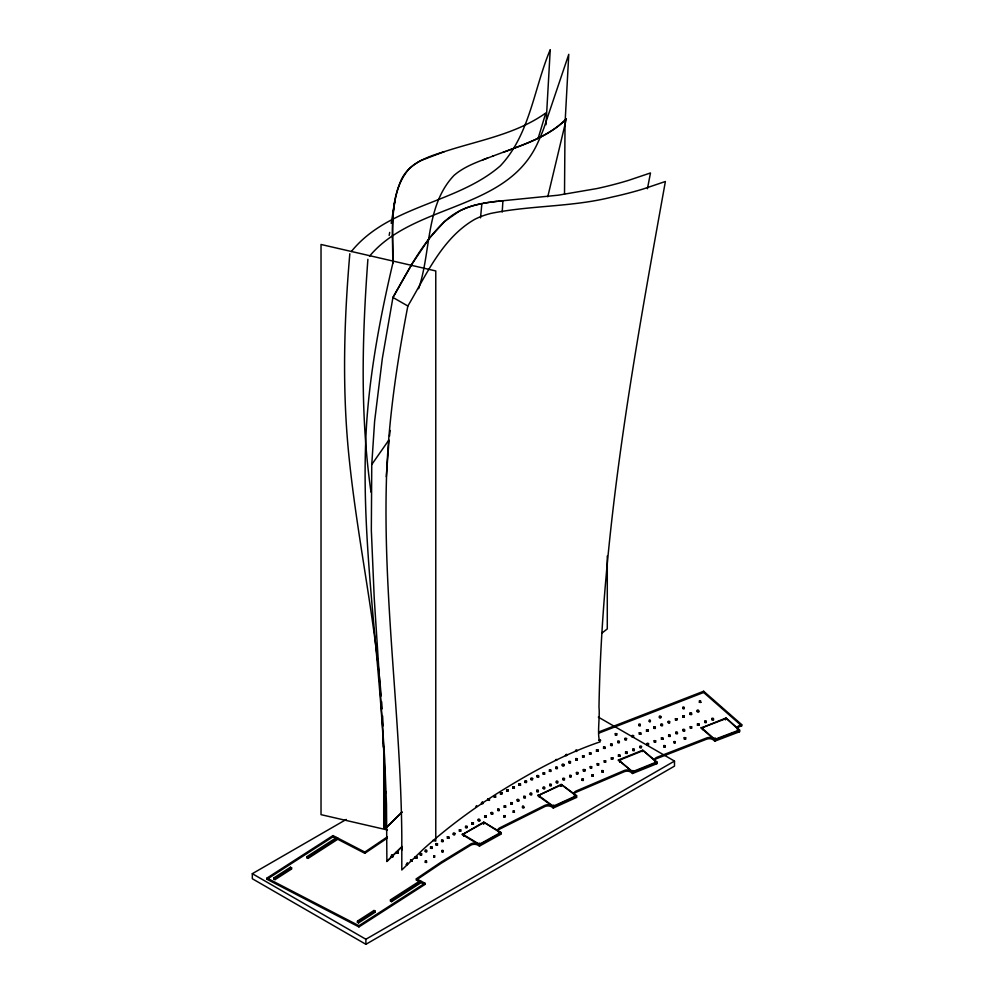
<?xml version="1.0" encoding="UTF-8"?>
<svg xmlns="http://www.w3.org/2000/svg" width="994" height="994" viewBox="0 0 994 994"><rect width="100%" height="100%" fill="white"/><g stroke="black" fill="none" stroke-linecap="round" stroke-linejoin="round"><path stroke-width="1.49" d="M402.135 846.515L386.89 861.45L386.492 804.481L384.69 758.944L374.216 597.953L371.334 530.224L371.756 464.546L374.614 421.307L382.33 358.499L392.941 297.454L412.622 263.012L429.358 238.262L444.542 221.488L459.588 210.939A59.615 34.417 0 0 1 475.915 204.888L481.879 203.571L480.512 217.86M386.094 825.989L385.1 828.76L385.1 794.33C383.746 670.652 358.871 547.893 366.587 424.028C370.228 369.83 380.379 316.316 392.767 263.497C392.866 235.441 389.81 205.584 401.501 179.243C409.59 162.904 427.992 156.617 444.243 151.684C478.474 140.403 515.849 134.327 545.768 113.03L538.239 138.042M565.039 123.865L564.505 194.265M546.004 124.735L550.241 49.7C533.877 88.329 530.075 134.289 500.355 165.849C456.47 203.919 388.803 205.075 351.304 251.569M565.089 122.473L568.767 54.335L543.88 128.102A504.256 291.13 0 0 1 537.742 142.838C506.803 211.188 413.852 202.925 369.532 256.191M386.293 476.71L389.014 440.479M502.206 212.057L502.927 200.738L558.317 195.184L596.909 188.562A274.729 158.605 0 0 0 628.444 180.399L650.486 172.956L647.442 188.736M367.892 259.31C362.151 336.829 360.027 415.057 371.023 492.229M389.499 436.167L390.157 430.427M444.243 151.684L420.884 160.531A59.615 34.417 0 0 0 408.696 169.253C387.225 195.197 393.761 232.323 392.767 263.497M389.188 235.429L389.685 232.41M391.189 223.339L394.953 200.689M407.851 306.003C397.202 361.157 388.902 416.908 386.654 473.094C382.342 594.188 400.681 714.574 401.8 835.556L401.8 869.986L423.469 849.062A727.161 419.816 0 0 1 495.757 794.355C528.721 773.618 563.648 754.16 600.239 741.81C596.673 737.163 600.115 716.773 598.984 707.256C602.016 530.187 634.122 355.33 665.384 181.504L643.354 188.947A274.729 158.605 0 0 1 611.807 197.11C572.134 207.137 530.746 205.249 490.825 213.424A59.615 34.417 0 0 0 474.498 219.475C441.97 238.324 426.277 275.027 407.851 306.003L392.941 297.454C408.671 269.958 423.171 240.411 447.3 219.115C462.682 205.882 483.382 202.465 502.927 200.738L498.653 201.186M547.769 196.775L566.344 118.92C546.389 138.837 518.06 146.317 492.502 156.257M702.522 728.217L703.28 727.521L702.547 728.341M714.748 738.94L715.543 738.89L714.823 739.101M725.222 718.985L726.018 718.935M726.018 719.047L725.285 719.134M737.449 729.708L738.244 729.658M418.623 288.707C431.21 251.718 425.382 205.584 453.985 175.429C462.844 167.725 473.852 163.302 484.687 159.152M540.102 795.2L539.394 795.598L540.102 795.709M553.099 805.19L553.906 805.177M560.753 786.192L561.424 786.055M575.215 796.045L574.47 796.206M463.713 834.724L464.484 834.662M479.096 843.247L479.903 843.223M498.677 832.363L499.485 832.338M385.1 828.76L386.343 825.144M463.676 835.805L464.447 835.743M464.471 835.892L463.726 835.954M479.108 845.049L479.878 844.987L479.158 845.211M498.677 834.165L499.46 834.103M499.485 834.264L498.739 834.326M539.295 796.939L540.077 796.865M540.102 797.002L539.369 797.101M553.099 807.004L553.906 807.091L553.136 807.14M575.215 797.35L574.47 797.412M619.709 761.951L620.48 761.889L619.759 762.1M632.433 772.475L656.848 762.497L642.708 750.197L618.392 759.988L633.215 772.413M633.24 772.574L632.507 772.649M655.531 763.591L654.798 763.665M702.522 729.422L703.292 729.347M703.292 729.559L702.547 729.546M715.543 740.232L715.171 739.946M385.1 794.33L386.094 791.559M619.709 760.124L620.492 760.087M620.467 760.273L619.759 760.286M632.445 770.661L633.228 770.623M633.203 770.81L632.47 770.797M642 751.141L642.783 751.104M654.723 761.677L655.518 761.64M655.518 761.777L654.798 761.851M349.826 253.743C343.936 321.845 342.023 390.953 349.254 459.178C357.43 538.425 374.589 616.504 381.187 695.937M574.42 796.032L575.066 795.896M463.689 834.575L464.31 834.214M391.313 855.325L392.978 855.561L391.561 855.113M560.616 785.956L561.026 785.173L561.399 785.931M385.163 825.529L383.734 827.915L383.734 747.202M371.756 464.546L388.865 440.044M386.89 861.45L401.887 846.677M566.344 118.92C549.272 136.29 525.254 143.844 503.076 152.417M401.887 812.247L386.89 827.008L402.135 812.086M602.14 632.929L607.284 628.916L607.284 555.981M402.073 848.068L402.048 848.739M402.073 849.274L402.048 849.945M481.593 803.251L483.146 803.574L481.431 803.637M575.576 750.967L576.719 751.476L576.011 750.855M387.349 836.873L364.823 852.082L364.823 853.299L337.761 839.284L308.065 858.394L306.96 857.822L306.96 856.617L336.655 837.495L332.978 835.594L266.976 878.075L266.976 879.28L358.946 926.917L424.947 884.436L424.947 883.231L421.27 881.318L390.468 901.073L391.574 901.645L421.27 882.535L421.27 881.318M387.349 838.079L364.823 853.299M266.976 879.28L332.978 836.799L332.978 835.594M273.959 877.851L290.459 867.228L291.565 867.799L291.565 869.017L275.052 879.64L273.959 879.069L273.959 877.851L275.052 878.423L275.052 879.64M273.959 879.069L291.565 867.799M306.96 857.822L337.761 838.066L364.823 852.082M416.374 878.783L420.164 880.746L420.164 881.964L416.374 879.988L416.374 878.783L441.224 862.022L470.845 843.918A4.945 2.858 0 0 1 477.915 843.943M416.374 879.988L441.224 863.227L470.845 845.124A4.945 2.858 0 0 1 477.915 845.161L479.468 846.093L500.839 834.227L500.839 832.4L483.693 822.125L462.334 834.612L479.468 844.888L500.839 833.009L483.693 822.125M357.467 921.103L373.968 910.479L375.073 911.051L375.073 912.268L358.561 922.892L357.467 922.32L357.467 921.103L358.561 921.674L358.561 922.892M390.468 901.073L390.468 899.868L420.164 880.746M357.467 922.32L375.073 911.051M358.946 926.917L358.946 925.7L424.947 883.231M598.326 717.109L674.491 761.081L674.491 766.125L365.891 944.3L252.314 878.733L252.314 873.689L346.235 819.454M252.314 873.689L365.891 939.255L674.491 761.081M462.334 834.612L483.693 822.734M462.334 834.003L479.468 844.279L500.839 832.4M561.212 784.415L576.557 796.206L553.298 806.83L537.965 795.635L561.212 784.415L576.557 795.598L576.557 797.412L553.298 808.035L551.856 806.979A4.945 2.858 0 0 0 544.861 806.544L499.485 829.207A4.945 2.858 0 0 0 497.895 831.493M537.965 795.635L561.212 785.011M537.965 795.038L553.298 806.221L576.557 795.598M599.506 731.671L703.64 691.252L741.686 724.614L741.686 725.831L739.623 726.614A4.945 2.858 0 0 0 737.399 728.975M599.506 732.889L703.64 692.47L741.686 725.831M618.392 760.596L642.708 750.793M618.392 759.988L632.532 771.692L656.848 761.889L656.848 763.703L632.532 773.506L631.178 772.375A4.945 2.858 0 0 0 624.257 771.692L575.961 792.317A4.945 2.858 0 0 0 574.047 794.79M725.98 718.016L739.561 730.54L714.798 739.958L701.205 728.043L725.98 718.016L739.561 729.931L739.561 731.746L714.798 741.164L713.456 739.983A4.945 2.858 0 0 0 706.597 739.176L656.736 758.584A4.945 2.858 0 0 0 654.586 760.982M701.205 728.043L725.98 718.625M741.686 724.614L739.623 725.396A4.945 2.858 0 0 0 738.219 729.347M701.205 727.434L714.798 739.35L739.561 729.931M482.575 159.959L487.644 158.034M484.997 159.028L492.987 156.07M483.084 203.348L489.296 202.341M476.089 806.184L476.735 805.625M483.581 823.517L483.606 823.367M490.576 202.155L497.261 201.335M539.742 795.386L540.102 795.101M574.743 795.859L574.855 795.709M556.143 759.341L556.851 759.963L555.522 759.95M642.459 751.563L642.025 751.278M475.753 807.401L476.623 806.656M737.734 729.956L737.498 729.844M482.401 801.86L483.009 802.618L481.494 802.556M406.645 863.612L407.453 862.755M565.884 754.632L566.704 754.272M407.068 863.848L407.54 864.643L406.037 864.507M387.461 829.978L321.025 814.658L321.025 244.474L435.77 270.94L435.77 841.123L432.75 840.427M737.995 731.323L737.486 731.646M332.978 836.799L336.655 838.712L336.655 837.495M421.27 882.535L424.947 884.436M306.96 856.617L308.065 857.188L308.065 858.394M390.468 899.868L391.574 900.44L391.574 901.645M291.565 869.017L290.459 868.445L290.459 867.228M375.073 912.268L373.968 911.697L373.968 910.479M266.976 878.075L358.946 925.7M499.659 833.519L500.839 834.227M575.489 750.358L576.657 749.824M575.65 796.753L576.557 797.412M539.344 795.871L540.102 795.784L539.307 795.821M642.708 750.197L656.848 761.889M655.829 762.858L656.848 763.703M738.716 731.012L739.561 731.746M381.646 701.665L382.156 708.821M382.603 715.953L383.125 725.931M714.798 739.35L714.798 741.164M703.64 691.252L703.64 692.47M632.532 771.692L632.532 773.506M553.298 806.221L553.298 808.035M479.468 844.279L479.468 846.093M365.891 939.255L365.891 944.3M337.761 838.066L337.761 839.284M382.938 732.938A1097.488 831.804 34.8 0 1 383.286 747.115M499.261 832.077A4.945 2.858 0 0 1 499.485 827.99L544.861 805.339A4.945 2.858 0 0 1 551.856 805.774M575.104 795.138A4.945 2.858 0 0 1 575.961 791.112L624.257 770.474A4.945 2.858 0 0 1 631.178 771.17M655.481 761.367A4.945 2.858 0 0 1 656.736 757.378L706.597 737.97A4.945 2.858 0 0 1 713.456 738.778M391.263 856.629L392.99 856.729L391.263 856.629M396.507 851.883L398.221 851.982L396.519 851.833M396.507 853.101L398.221 853.187L396.507 853.101M410.534 859.959L412.262 860.046L410.559 859.909M410.534 861.164L412.262 861.264L410.534 861.164M415.243 856.816L416.971 856.903L415.243 856.816M415.243 858.021L416.971 858.12L415.243 858.021M420.139 853.61L421.854 853.709L420.151 853.56M420.139 854.828L421.854 854.915L420.151 854.778M425.221 850.355L426.948 850.454L425.27 850.255M425.221 851.572L426.948 851.659L425.246 851.523M425.258 861.115L426.737 861.202L425.295 861.04M425.258 862.332L426.737 862.407L425.295 862.245M430.489 847.037L432.204 847.136L430.489 847.037M430.489 848.255L432.204 848.342L430.489 848.255M433.67 855.772L434.9 855.834L433.707 855.697M433.67 856.977L434.9 857.039L433.682 856.94M435.919 843.67L437.646 843.757L435.944 843.62M435.919 844.875L437.646 844.975L435.944 844.825M441.535 840.241L443.249 840.34L441.547 840.191M441.535 841.458L443.249 841.545L441.547 841.409M441.845 850.541L443.312 850.615L441.858 850.504M441.845 851.746L443.312 851.833L441.883 851.672M447.325 836.799L449.039 836.898L447.337 836.749M447.325 838.017L449.039 838.104L447.325 838.017M453.252 833.332L454.966 833.432L453.252 833.332M453.252 834.55L454.966 834.637L453.264 834.5M459.315 829.853L461.042 829.94L459.34 829.804M459.315 831.059L461.042 831.158L459.34 831.009M465.503 826.362L467.217 826.461L465.503 826.362M465.503 827.58L467.217 827.667L465.54 827.48M471.79 822.883L473.517 822.982L471.839 822.784M471.79 824.101L473.517 824.188L471.815 824.051M478.176 819.429L479.891 819.516L478.189 819.379M478.176 820.634L479.891 820.733L478.176 820.634M484.625 815.987L486.339 816.074L484.625 815.987M484.625 817.192L486.339 817.292L484.625 817.192M487.805 799.027L489.52 799.126L487.805 799.027M487.805 800.245L489.52 800.332L487.843 800.145M491.123 812.583L492.838 812.682L491.135 812.533M491.123 813.8L492.838 813.887L491.123 813.8M494.13 795.871L495.857 795.97L494.18 795.772M494.13 797.089L495.857 797.176L494.18 796.989M497.634 809.24L499.361 809.34L497.683 809.141M500.392 792.79L502.107 792.889L500.392 792.79M497.634 810.445L499.361 810.545L497.683 810.346M500.392 794.007L502.107 794.094L500.429 793.908M506.58 789.795L508.294 789.882L506.629 789.696M504.169 805.948L505.884 806.047L504.207 805.848M506.58 791L508.294 791.1L506.592 790.951M504.169 807.153L505.884 807.252L504.182 807.103M503.759 815.701L505.238 815.776L503.784 815.652M503.759 816.906L505.238 816.993L503.784 816.869M512.718 786.863L514.445 786.95L512.767 786.763M512.718 788.068L514.445 788.167L512.742 788.018M510.68 802.717L512.407 802.804L510.73 802.618M510.68 803.922L512.407 804.022L510.73 803.823M513.19 811.017L514.42 811.079L513.202 810.98M513.19 812.222L514.42 812.284L513.19 812.222M518.818 783.993L520.533 784.08L518.818 783.993M518.818 785.198L520.533 785.297L518.818 785.198M517.191 799.549L518.918 799.636L517.215 799.499M517.191 800.754L518.918 800.853L517.191 800.754M524.882 781.16L526.609 781.259L524.882 781.16M524.882 782.377L526.609 782.464L524.931 782.278M523.689 796.43L525.416 796.517L523.714 796.38M523.689 797.635L525.416 797.735L523.689 797.635M522.459 806.37L523.937 806.457L522.484 806.333M522.459 807.588L523.937 807.662L522.459 807.588M530.945 778.377L532.672 778.464L530.945 778.377M530.945 779.582L532.672 779.681L530.97 779.532M530.187 793.361L531.902 793.448L530.224 793.262M530.187 794.566L531.902 794.666L530.2 794.517M537.021 775.606L538.748 775.705L537.033 775.556M537.021 776.811L538.748 776.91L537.021 776.811M536.673 790.329L538.388 790.429L536.673 790.329M536.673 791.547L538.388 791.634L536.673 791.547M543.134 772.847L544.861 772.947L543.159 772.798M543.134 774.065L544.861 774.152L543.159 774.015M543.171 787.335L544.898 787.434L543.196 787.285M543.171 788.553L544.898 788.64L543.196 788.503M549.371 770.064L551.086 770.164L549.409 769.965M549.371 771.282L551.086 771.369L549.384 771.232M549.707 784.365L551.422 784.465L549.719 784.316M549.707 785.583L551.422 785.67L549.719 785.533M555.745 767.256L557.46 767.343L555.758 767.194M555.745 768.461L557.46 768.561L555.758 768.412M556.267 781.408L557.994 781.508L556.317 781.309M556.267 782.626L557.994 782.713L556.292 782.576M562.256 764.398L563.971 764.498L562.256 764.398M562.256 765.616L563.971 765.703L562.256 765.616M565.474 755.452L566.704 755.515L565.511 755.378M562.902 778.451L564.629 778.55L562.927 778.401M562.902 779.669L564.629 779.756L562.927 779.619M568.903 761.541L570.618 761.628L568.941 761.441M568.903 762.746L570.618 762.845L568.916 762.696M569.624 775.494L571.339 775.593L569.661 775.395M569.624 776.712L571.339 776.799L569.637 776.662M575.663 758.646L577.377 758.745L575.663 758.646M575.663 759.863L577.377 759.95L575.663 759.863M576.408 772.537L578.135 772.636L576.433 772.487M576.408 773.754L578.135 773.841L576.433 773.705M582.509 755.763L584.223 755.85L582.521 755.701M582.509 756.968L584.223 757.068L582.521 756.919M583.279 769.592L584.994 769.679L583.279 769.592M581.937 779.122L583.403 779.209L581.937 779.122M583.279 770.797L584.994 770.897L583.279 770.797M581.937 780.34L583.403 780.414L581.975 780.253M589.442 752.856L591.157 752.955L589.492 752.756M589.442 754.073L591.157 754.16L589.492 753.974M590.212 766.647L591.927 766.734L590.225 766.598M590.212 767.853L591.927 767.952L590.225 767.803M591.964 774.873L593.194 774.947L591.964 774.873M591.964 776.09L593.194 776.152L591.964 776.09M596.437 749.961L598.164 750.06L596.437 749.961M596.437 751.178L598.164 751.265L596.437 751.178M599.084 740.182L600.562 740.269L599.084 740.182M597.195 763.703L598.91 763.802L597.232 763.603M597.195 764.92L598.91 765.007L597.208 764.871M603.495 747.078L605.222 747.177L603.544 746.979M603.495 748.296L605.222 748.383L603.52 748.234M601.805 770.648L603.283 770.723L601.817 770.599M601.805 771.853L603.283 771.94L601.805 771.853M604.228 760.783L605.942 760.882L604.24 760.733M604.228 761.988L605.942 762.087L604.24 761.938M610.589 744.195L612.304 744.282L610.589 744.195M610.589 745.401L612.304 745.5L610.602 745.351M611.298 757.875L613.012 757.962L611.298 757.875M615.298 733.647L616.765 733.734L615.298 733.647M611.298 759.081L613.012 759.18L611.31 759.031M615.298 734.864L616.765 734.939L615.298 734.864M617.721 741.325L619.448 741.412L617.734 741.275M617.721 742.53L619.448 742.63L617.734 742.481M618.392 754.98L620.119 755.067L618.417 754.918M618.392 756.185L620.119 756.285L618.392 756.185M624.866 738.455L626.593 738.542L624.866 738.455M624.866 739.66L626.593 739.76L624.891 739.611M625.524 752.085L627.239 752.185L625.524 752.085M625.524 753.303L627.239 753.39L625.524 753.303M632.047 735.597L633.774 735.697L632.097 735.498M632.047 736.815L633.774 736.902L632.072 736.765M632.669 749.227L634.383 749.314L632.669 749.227M632.669 750.433L634.383 750.532L632.669 750.433M638.881 724.34L640.36 724.415L638.881 724.34M638.881 725.545L640.36 725.632L638.881 725.545M639.254 732.764L640.968 732.851L639.266 732.715M639.254 733.97L640.968 734.069L639.254 733.97M639.825 746.37L641.54 746.457L639.825 746.37M639.825 747.575L641.54 747.674L639.863 747.476M646.46 729.931L648.187 730.018L646.46 729.931M646.46 731.137L648.187 731.236L646.46 731.137M649.244 720.352L650.461 720.414L649.268 720.277M649.244 721.557L650.461 721.632L649.256 721.52M646.995 743.524L648.722 743.624L647.044 743.425M646.995 744.742L648.722 744.829L647.019 744.68M653.679 727.111L655.406 727.198L653.679 727.111M653.679 728.316L655.406 728.416L653.729 728.217M654.189 740.704L655.903 740.791L654.201 740.642M654.189 741.909L655.903 741.996L654.201 741.859M659.37 716.363L660.848 716.45L659.37 716.363M659.37 717.581L660.848 717.656L659.37 717.581M660.911 724.303L662.638 724.39L660.935 724.253M660.911 725.508L662.638 725.608L660.935 725.458M661.383 737.883L663.097 737.97L661.395 737.834M661.383 739.089L663.097 739.188L661.383 739.089M663.731 745.637L665.21 745.711L663.744 745.587M663.731 746.842L665.21 746.929L663.731 746.842M668.154 721.495L669.869 721.594L668.167 721.445M668.154 722.713L669.869 722.8L668.192 722.613M668.577 735.075L670.291 735.175L668.589 735.026M668.577 736.293L670.291 736.38L668.577 736.293M675.398 718.712L677.113 718.799L675.398 718.712M675.398 719.917L677.113 720.016L675.435 719.818M674.094 741.648L675.311 741.723L674.118 741.574M674.094 742.866L675.311 742.928L674.118 742.791M675.783 732.292L677.498 732.379L675.796 732.23M675.783 733.497L677.498 733.584L675.783 733.497M682.853 707.343L684.332 707.43L682.878 707.306M682.853 708.56L684.332 708.635L682.89 708.474M682.642 715.928L684.357 716.028L682.642 715.928M682.642 717.146L684.357 717.233L682.654 717.096M682.99 729.509L684.704 729.596L683.002 729.459M682.99 730.714L684.704 730.814L682.99 730.714M684.22 738.877L685.698 738.952L684.22 738.877M684.22 737.66L685.698 737.747L684.22 737.66M689.898 714.375L691.613 714.462L689.898 714.375M689.898 713.158L691.613 713.257L689.898 713.158M690.196 727.943L691.923 728.043L690.221 727.894M690.196 726.738L691.923 726.825L690.246 726.639M697.142 710.399L698.869 710.486L697.167 710.35M697.142 711.605L698.869 711.704L697.142 711.605M699.366 701.068L700.845 701.143L699.378 701.031M699.366 702.273L700.845 702.36L699.366 702.273M697.415 723.967L699.13 724.067L697.415 723.967M697.415 725.185L699.13 725.272L697.415 725.185M704.634 721.222L706.349 721.309L704.634 721.222M704.634 722.427L706.349 722.526L704.671 722.327M711.853 718.476L713.568 718.563L711.866 718.426M711.853 719.681L713.568 719.78L711.853 719.681M714.748 738.318L715.556 738.38L714.761 738.293M725.222 719.569L725.931 719.457L725.222 719.557M483.27 823.691L484.053 823.79L483.407 823.554M632.445 771.245L633.091 771.12L632.457 771.22M654.735 762.261L655.518 762.249L654.748 762.236"/></g></svg>
